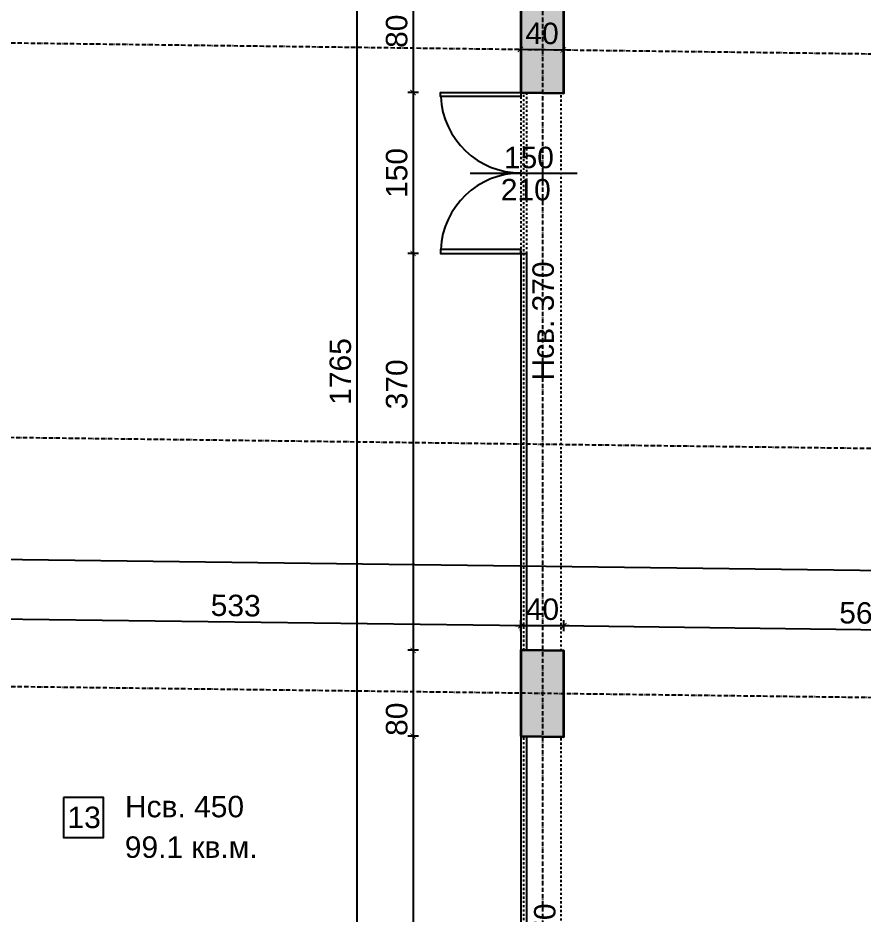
# Model space of a CAD drawing. Header units: inches. Extents: x -72385 to 39588, y -6525 to 66685.
# Drawn here: x -51274 to -50485, y 15684 to 16520 of the extents above; entities that cross this region are included whole.
import ezdxf

# ---------------------------------------------------------------- set-up
doc = ezdxf.new("R2010")
doc.units = ezdxf.units.IN
doc.header["$MEASUREMENT"] = 0
doc.linetypes.add('DashDot', pattern=[0.6, 0.4, -0.1, 0, -0.1])
doc.linetypes.add('Hidden', pattern=[0.4, 0.2, -0.2])
for name, color, linetype, lineweight in [('Врати', 251, 'Continuous', 25), ('Изгледни линии', 253, 'Continuous', 25), ('Линия на разрез', 252, 'DashDot', 25), ('Надписи Hсв', 252, 'Continuous', 25), ('Надписи врати', 252, 'Continuous', 25), ('Надписи коти вътрешни', 252, 'Continuous', 25), ('Надписи номера на пом.', 252, 'Continuous', 25), ('Надписи площ', 252, 'Continuous', 25), ('Оси', 252, 'DashDot', 25), ('Пунктир', 253, 'Hidden', 25), ('Разрезни линии', 7, 'Continuous', 35), ('Щрих стени', 254, 'Continuous', 25)]:
    doc.layers.add(name, color=color, linetype=linetype, lineweight=lineweight)
doc.styles.add('Arial Regular', font='arial.ttf')
doc.styles.get("Standard").update_dxf_attribs({"font": 'arial.ttf'})
doc.dimstyles.new('Annotative', dxfattribs={"dimscale": 0, "dimtxt": 20, "dimasz": 5, "dimexe": 5, "dimexo": 5, "dimgap": 5, "dimtad": 1, "dimdec": 0, "dimzin": 0, "dimdsep": 46, "dimtxsty": 'Standard', "dimblk": 'ARCHTICK', "dimcen": 5, "dimdle": 5, "dimadec": 0, "dimazin": 0, "dimtfac": 1, "dimtdec": 0, "dimtofl": 0, "dimtmove": 0, "dimatfit": 3, "dimldrblk": 'ARCHTICK', "dimfxl": 5, "dimfxlon": 1, "dimtolj": 1, "dimtzin": 0, "dimarcsym": 1})

# ---------------------------------------------------------------- blocks, each defined once
blk = doc.blocks.new('_ArchTick')
at = {"color": 0, "linetype": 'ByBlock', "const_width": 0.15}
blk.add_lwpolyline([(-0.5, -0.5), (0.5, 0.5)], dxfattribs=at)
blk = doc.blocks.new('*D512')
at = {"layer": 'Defpoints', "color": 0, "ltscale": 50, "transparency": 16777216}
for p in [(-50804.84, 16450.68), (-50905.51, 16300.67), (-50804.84, 16300.67)]:
    blk.add_point(p, dxfattribs=at)
at = {"layer": 'Надписи коти вътрешни', "color": 0, "lineweight": -2, "ltscale": 50, "transparency": 16777216}
for p, q in [((-50905.51, 16455.68), (-50905.51, 16295.67)), ((-50900.51, 16450.68), (-50910.51, 16450.68)), ((-50900.51, 16300.67), (-50910.51, 16300.67))]:
    blk.add_line(p, q, dxfattribs=at)
at = {"layer": 'Надписи коти вътрешни', "color": 0, "lineweight": -2, "ltscale": 50, "transparency": 16777216, "xscale": 5, "yscale": 5, "zscale": 5}
for p, rotation in [((-50905.51, 16450.68), 90), ((-50905.51, 16300.67), 270)]:
    blk.add_blockref('_ArchTick', p, dxfattribs=dict(at, rotation=rotation))
at = {"layer": 'Надписи коти вътрешни', "color": 0, "ltscale": 50, "transparency": 16777216, "insert": (-50920.72, 16375.67), "char_height": 20, "attachment_point": 5, "rotation": 90}
blk.add_mtext('\\A1;150', dxfattribs=at)
blk = doc.blocks.new('*D8220')
at = {"layer": 'Defpoints', "color": 0, "ltscale": 50, "transparency": 16777216}
for p in [(-50804.84, 16530.68), (-50905.51, 16450.68), (-50804.84, 16450.68)]:
    blk.add_point(p, dxfattribs=at)
at = {"layer": 'Надписи коти вътрешни', "color": 0, "lineweight": -2, "ltscale": 50, "transparency": 16777216}
for p, q in [((-50900.51, 16530.68), (-50910.51, 16530.68)), ((-50905.51, 16535.68), (-50905.51, 16445.68)), ((-50900.51, 16450.68), (-50910.51, 16450.68))]:
    blk.add_line(p, q, dxfattribs=at)
at = {"layer": 'Надписи коти вътрешни', "color": 0, "lineweight": -2, "ltscale": 50, "transparency": 16777216, "xscale": 5, "yscale": 5, "zscale": 5}
for p, rotation in [((-50905.51, 16530.68), 90), ((-50905.51, 16450.68), 270)]:
    blk.add_blockref('_ArchTick', p, dxfattribs=dict(at, rotation=rotation))
at = {"layer": 'Надписи коти вътрешни', "color": 0, "ltscale": 50, "transparency": 16777216, "insert": (-50920.72, 16507.84), "char_height": 20, "attachment_point": 5, "rotation": 90}
blk.add_mtext('\\A1;80', dxfattribs=at)
blk = doc.blocks.new('*D4448')
at = {"layer": 'Defpoints', "color": 0, "ltscale": 50, "transparency": 16777216}
for p in [(-50804.84, 16530.69), (-50764.84, 16530.18), (-50805.34, 16490.84)]:
    blk.add_point(p, dxfattribs=at)
at = {"layer": 'Надписи коти вътрешни', "color": 0, "lineweight": -2, "ltscale": 50, "transparency": 16777216}
for p, q in [((-50805.28, 16495.84), (-50805.41, 16485.84)), ((-50765.28, 16495.33), (-50765.41, 16485.33)), ((-50760.35, 16490.27), (-50810.34, 16490.9))]:
    blk.add_line(p, q, dxfattribs=at)
at = {"layer": 'Надписи коти вътрешни', "color": 0, "lineweight": -2, "ltscale": 50, "transparency": 16777216, "xscale": 5, "yscale": 5, "zscale": 5}
for p, rotation in [((-50805.34, 16490.84), 179.2706286525358), ((-50765.34, 16490.33), 359.2706286525358)]:
    blk.add_blockref('_ArchTick', p, dxfattribs=dict(at, rotation=rotation))
at = {"layer": 'Надписи коти вътрешни', "color": 0, "ltscale": 50, "transparency": 16777216, "insert": (-50785.15, 16505.79), "char_height": 20, "attachment_point": 5, "rotation": 359.27063}
blk.add_mtext('\\A1;40', dxfattribs=at)
blk = doc.blocks.new('*D8219')
at = {"layer": 'Defpoints', "color": 0, "ltscale": 50, "transparency": 16777216}
for p in [(-50804.84, 16300.67), (-50905.51, 15930.64), (-50804.84, 15930.64)]:
    blk.add_point(p, dxfattribs=at)
at = {"layer": 'Надписи коти вътрешни', "color": 0, "lineweight": -2, "ltscale": 50, "transparency": 16777216}
for p, q in [((-50905.51, 16305.67), (-50905.51, 15925.64)), ((-50900.51, 16300.67), (-50910.51, 16300.67)), ((-50900.51, 15930.64), (-50910.51, 15930.64))]:
    blk.add_line(p, q, dxfattribs=at)
at = {"layer": 'Надписи коти вътрешни', "color": 0, "lineweight": -2, "ltscale": 50, "transparency": 16777216, "xscale": 5, "yscale": 5, "zscale": 5}
for p, rotation in [((-50905.51, 16300.67), 90), ((-50905.51, 15930.64), 270)]:
    blk.add_blockref('_ArchTick', p, dxfattribs=dict(at, rotation=rotation))
at = {"layer": 'Надписи коти вътрешни', "color": 0, "ltscale": 50, "transparency": 16777216, "insert": (-50920.72, 16178.61), "char_height": 20, "attachment_point": 5, "rotation": 90}
blk.add_mtext('\\A1;370', dxfattribs=at)
blk = doc.blocks.new('*D528')
at = {"layer": 'Defpoints', "color": 0, "ltscale": 50, "transparency": 16777216}
for p in [(-50804.84, 15850.63), (-50905.51, 15343.09), (-50804.84, 15343.09)]:
    blk.add_point(p, dxfattribs=at)
at = {"layer": 'Надписи коти вътрешни', "color": 0, "lineweight": -2, "ltscale": 50, "transparency": 16777216}
for p, q in [((-50905.51, 15855.63), (-50905.51, 15338.09)), ((-50900.51, 15850.63), (-50910.51, 15850.63)), ((-50900.51, 15343.09), (-50910.51, 15343.09))]:
    blk.add_line(p, q, dxfattribs=at)
at = {"layer": 'Надписи коти вътрешни', "color": 0, "lineweight": -2, "ltscale": 50, "transparency": 16777216, "xscale": 5, "yscale": 5, "zscale": 5}
for p, rotation in [((-50905.51, 15850.63), 90), ((-50905.51, 15343.09), 270)]:
    blk.add_blockref('_ArchTick', p, dxfattribs=dict(at, rotation=rotation))
at = {"layer": 'Надписи коти вътрешни', "color": 0, "ltscale": 50, "transparency": 16777216, "insert": (-50920.72, 15596.86), "char_height": 20, "attachment_point": 5, "rotation": 90}
blk.add_mtext('\\A1;508', dxfattribs=at)
blk = doc.blocks.new('*D8218')
at = {"layer": 'Defpoints', "color": 0, "ltscale": 50, "transparency": 16777216}
for p in [(-50804.84, 15930.64), (-50905.51, 15850.62), (-50804.84, 15850.62)]:
    blk.add_point(p, dxfattribs=at)
at = {"layer": 'Надписи коти вътрешни', "color": 0, "lineweight": -2, "ltscale": 50, "transparency": 16777216}
for p, q in [((-50905.51, 15935.64), (-50905.51, 15845.62)), ((-50900.51, 15930.64), (-50910.51, 15930.64)), ((-50900.51, 15850.62), (-50910.51, 15850.62))]:
    blk.add_line(p, q, dxfattribs=at)
at = {"layer": 'Надписи коти вътрешни', "color": 0, "lineweight": -2, "ltscale": 50, "transparency": 16777216, "xscale": 5, "yscale": 5, "zscale": 5}
for p, rotation in [((-50905.51, 15930.64), 90), ((-50905.51, 15850.62), 270)]:
    blk.add_blockref('_ArchTick', p, dxfattribs=dict(at, rotation=rotation))
at = {"layer": 'Надписи коти вътрешни', "color": 0, "ltscale": 50, "transparency": 16777216, "insert": (-50920.72, 15866.38), "char_height": 20, "attachment_point": 5, "rotation": 90}
blk.add_mtext('\\A1;80', dxfattribs=at)
blk = doc.blocks.new('*D562')
at = {"layer": 'Defpoints', "color": 0, "ltscale": 50, "transparency": 16777216}
for p in [(-50802.34, 17073.2), (-50958.01, 15308.06), (-50802.34, 15308.06)]:
    blk.add_point(p, dxfattribs=at)
at = {"layer": 'Надписи коти вътрешни', "color": 0, "lineweight": -2, "ltscale": 50, "transparency": 16777216}
for p, q in [((-50953.01, 17073.2), (-50963.01, 17073.2)), ((-50958.01, 17078.2), (-50958.01, 15303.06)), ((-50953.01, 15308.06), (-50963.01, 15308.06))]:
    blk.add_line(p, q, dxfattribs=at)
at = {"layer": 'Надписи коти вътрешни', "color": 0, "lineweight": -2, "ltscale": 50, "transparency": 16777216, "xscale": 5, "yscale": 5, "zscale": 5}
for p, rotation in [((-50958.01, 17073.2), 90), ((-50958.01, 15308.06), 270)]:
    blk.add_blockref('_ArchTick', p, dxfattribs=dict(at, rotation=rotation))
at = {"layer": 'Надписи коти вътрешни', "color": 0, "ltscale": 50, "transparency": 16777216, "insert": (-50973.23, 16190.63), "char_height": 20, "attachment_point": 5, "rotation": 90}
blk.add_mtext('\\A1;1765', dxfattribs=at)
blk = doc.blocks.new('*D773')
at = {"layer": 'Defpoints', "color": 0, "ltscale": 50, "transparency": 16777216}
for p in [(-50804.86, 15953.69), (-51337.83, 15921.12), (-50805.36, 15914.33)]:
    blk.add_point(p, dxfattribs=at)
at = {"layer": 'Надписи коти вътрешни', "color": 0, "lineweight": -2, "ltscale": 50, "transparency": 16777216}
for p, q in [((-51342.33, 15960.55), (-50799.86, 15953.63)), ((-51337.4, 15955.48), (-51337.27, 15965.48)), ((-50804.93, 15948.69), (-50804.8, 15958.69))]:
    blk.add_line(p, q, dxfattribs=at)
at = {"layer": 'Надписи коти вътрешни', "color": 0, "lineweight": -2, "ltscale": 50, "transparency": 16777216, "xscale": 5, "yscale": 5, "zscale": 5}
for p, rotation in [((-51337.33, 15960.48), 179.269320977727), ((-50804.86, 15953.69), 359.269320977727)]:
    blk.add_blockref('_ArchTick', p, dxfattribs=dict(at, rotation=rotation))
at = {"layer": 'Надписи коти вътрешни', "color": 0, "ltscale": 50, "transparency": 16777216, "insert": (-51070.9, 15972.3), "char_height": 20, "attachment_point": 5, "rotation": 359.26932}
blk.add_mtext('\\A1;533', dxfattribs=at)
blk = doc.blocks.new('*D774')
at = {"layer": 'Defpoints', "color": 0, "ltscale": 50, "transparency": 16777216}
for p in [(-50764.82, 15953.63), (-50804.84, 15930.63), (-50764.82, 15930.13)]:
    blk.add_point(p, dxfattribs=at)
at = {"layer": 'Надписи коти вътрешни', "color": 0, "lineweight": -2, "ltscale": 50, "transparency": 16777216}
for p, q in [((-50809.84, 15953.63), (-50759.82, 15953.63)), ((-50804.84, 15948.63), (-50804.84, 15958.63)), ((-50764.82, 15948.63), (-50764.82, 15958.63))]:
    blk.add_line(p, q, dxfattribs=at)
at = {"layer": 'Надписи коти вътрешни', "color": 0, "lineweight": -2, "ltscale": 50, "transparency": 16777216, "xscale": 5, "yscale": 5, "zscale": 5, "rotation": 180}
blk.add_blockref('_ArchTick', (-50804.84, 15953.63), dxfattribs=at)
at = {"layer": 'Надписи коти вътрешни', "color": 0, "lineweight": -2, "ltscale": 50, "transparency": 16777216, "xscale": 5, "yscale": 5, "zscale": 5}
blk.add_blockref('_ArchTick', (-50764.82, 15953.63), dxfattribs=at)
at = {"layer": 'Надписи коти вътрешни', "color": 0, "ltscale": 50, "transparency": 16777216, "insert": (-50784.83, 15968.84), "char_height": 20, "attachment_point": 5}
blk.add_mtext('\\A1;40', dxfattribs=at)
blk = doc.blocks.new('*D775')
at = {"layer": 'Defpoints', "color": 0, "ltscale": 50, "transparency": 16777216}
for p in [(-50204.86, 15946.55), (-50765.36, 15913.84), (-50205.36, 15906.71)]:
    blk.add_point(p, dxfattribs=at)
at = {"layer": 'Надписи коти вътрешни', "color": 0, "lineweight": -2, "ltscale": 50, "transparency": 16777216}
for p, q in [((-50769.86, 15953.75), (-50199.86, 15946.49)), ((-50764.92, 15948.68), (-50764.79, 15958.68)), ((-50204.92, 15941.56), (-50204.79, 15951.55))]:
    blk.add_line(p, q, dxfattribs=at)
at = {"layer": 'Надписи коти вътрешни', "color": 0, "lineweight": -2, "ltscale": 50, "transparency": 16777216, "xscale": 5, "yscale": 5, "zscale": 5}
for p, rotation in [((-50764.86, 15953.68), 179.2706286525463), ((-50204.86, 15946.55), 359.2706286525462)]:
    blk.add_blockref('_ArchTick', p, dxfattribs=dict(at, rotation=rotation))
at = {"layer": 'Надписи коти вътрешни', "color": 0, "ltscale": 50, "transparency": 16777216, "insert": (-50484.66, 15965.33), "char_height": 20, "attachment_point": 5, "rotation": 359.27063}
blk.add_mtext('\\A1;560', dxfattribs=at)
blk = doc.blocks.new('*D788')
at = {"layer": 'Defpoints', "color": 0, "ltscale": 50, "transparency": 16777216}
for p in [(-47201.05, 15963.61), (-51367.34, 15915.29), (-47202.34, 15862.27)]:
    blk.add_point(p, dxfattribs=at)
at = {"layer": 'Надписи коти вътрешни', "color": 0, "lineweight": -2, "ltscale": 50, "transparency": 16777216}
for p, q in [((-51366.11, 16011.63), (-51365.98, 16021.63)), ((-51371.05, 16016.7), (-47196.05, 15963.54)), ((-47201.11, 15958.61), (-47200.98, 15968.61))]:
    blk.add_line(p, q, dxfattribs=at)
at = {"layer": 'Надписи коти вътрешни', "color": 0, "lineweight": -2, "ltscale": 50, "transparency": 16777216, "xscale": 5, "yscale": 5, "zscale": 5}
for p, rotation in [((-51366.05, 16016.63), 179.2706286525471), ((-47201.05, 15963.61), 359.2706286525471)]:
    blk.add_blockref('_ArchTick', p, dxfattribs=dict(at, rotation=rotation))
at = {"layer": 'Надписи коти вътрешни', "color": 0, "ltscale": 50, "transparency": 16777216, "insert": (-49283.35, 16005.33), "char_height": 20, "attachment_point": 5, "rotation": 359.27063}
blk.add_mtext('\\A1;4165', dxfattribs=at)

msp = doc.modelspace()

# ---------------------------------------------------------------- hatches: boundary and pattern name
at = {"layer": 'Щрих стени', "ltscale": 10}
h = msp.add_hatch(color=256, dxfattribs=at)
h.dxf.hatch_style = 1
h.paths.add_polyline_path([(-51067.34, 17111.58), (-51102.34, 17112.02), (-51102.34, 17077.02), (-51067.34, 17076.57)])
h.paths.add_polyline_path([(-50767.34, 17107.76), (-50802.34, 17108.2), (-50802.34, 17038.2), (-50767.34, 17037.75)])
h.paths.add_polyline_path([(-50467.34, 17103.94), (-50502.34, 17104.38), (-50502.34, 17069.38), (-50467.34, 17068.93)])
h.paths.add_polyline_path([(-50167.34, 17100.12), (-50202.34, 17100.56), (-50202.34, 17030.56), (-50167.34, 17030.11)])
h.paths.add_polyline_path([(-49867.34, 17096.3), (-49902.34, 17096.74), (-49902.34, 17061.74), (-49867.34, 17061.3)])
h.paths.add_polyline_path([(-49567.34, 17092.48), (-49602.34, 17092.93), (-49602.34, 17022.92), (-49567.34, 17022.47)])
h.paths.add_polyline_path([(-49267.34, 17088.66), (-49302.34, 17089.11), (-49302.34, 17054.1), (-49267.34, 17053.66)])
h.paths.add_polyline_path([(-48967.34, 17084.84), (-49002.34, 17085.29), (-49002.34, 17015.28), (-48967.34, 17014.84)])
h.paths.add_polyline_path([(-48667.34, 17081.02), (-48702.34, 17081.47), (-48702.34, 17046.47), (-48667.34, 17046.02)])
h.paths.add_polyline_path([(-48367.34, 17077.2), (-48402.34, 17077.65), (-48402.34, 17007.64), (-48367.34, 17007.2)])
h.paths.add_polyline_path([(-48067.34, 17073.38), (-48102.34, 17073.83), (-48102.34, 17038.83), (-48067.34, 17038.38)])
h.paths.add_polyline_path([(-47767.34, 17069.57), (-47802.34, 17070.01), (-47802.34, 17000), (-47767.34, 16999.56)])
h.paths.add_polyline_path([(-47467.34, 17065.75), (-47502.34, 17066.19), (-47502.34, 17031.19), (-47467.34, 17030.74)])
h.paths.add_polyline_path([(-50764.84, 16530.18), (-50804.84, 16530.69), (-50804.84, 16450.68), (-50764.84, 16450.17)])
h.paths.add_polyline_path([(-50164.84, 16522.54), (-50204.84, 16523.05), (-50204.84, 16443.04), (-50164.84, 16442.53)])
h.paths.add_polyline_path([(-49564.84, 16514.9), (-49604.84, 16515.41), (-49604.84, 16470.41), (-49629.84, 16470.73), (-49629.84, 16435.72), (-49604.84, 16435.4), (-49564.84, 16434.9)])
h.paths.add_polyline_path([(-48964.84, 16507.26), (-49004.84, 16507.77), (-49004.84, 16427.77), (-48964.84, 16427.26)])
h.paths.add_polyline_path([(-48364.84, 16499.62), (-48404.84, 16500.13), (-48404.84, 16420.13), (-48364.84, 16419.62)])
h.paths.add_polyline_path([(-47764.84, 16491.99), (-47804.84, 16492.5), (-47804.84, 16447.49), (-47829.84, 16447.81), (-47829.84, 16412.81), (-47804.84, 16412.49), (-47804.84, 16412.49), (-47764.84, 16411.98)])
h.paths.add_polyline_path([(-50764.84, 15930.13), (-50804.84, 15930.64), (-50804.84, 15850.63), (-50764.84, 15850.12)])
h.paths.add_polyline_path([(-50164.84, 15922.49), (-50204.84, 15923), (-50204.84, 15842.99), (-50164.84, 15842.48)])
h.paths.add_polyline_path([(-49564.84, 15914.85), (-49604.84, 15915.36), (-49629.84, 15915.68), (-49629.84, 15880.68), (-49604.84, 15880.36), (-49604.84, 15835.36), (-49564.84, 15834.85)])
h.paths.add_polyline_path([(-48964.84, 15907.21), (-49004.84, 15907.72), (-49004.84, 15827.72), (-48964.84, 15827.21)])
h.paths.add_polyline_path([(-48364.84, 15899.58), (-48404.84, 15900.09), (-48404.84, 15820.08), (-48364.84, 15819.57)])
h.paths.add_polyline_path([(-47764.84, 15891.94), (-47804.84, 15892.45), (-47804.84, 15847.44), (-47829.84, 15847.76), (-47829.84, 15812.76), (-47804.84, 15812.44), (-47764.84, 15811.93)])
h.paths.add_polyline_path([(-51067.34, 15311.43), (-51102.34, 15311.88), (-51102.34, 15276.87), (-51067.34, 15276.43)])
h.paths.add_polyline_path([(-50767.34, 15342.61), (-50802.34, 15343.06), (-50802.34, 15273.05), (-50767.34, 15272.61)])
h.paths.add_polyline_path([(-50467.34, 15303.79), (-50502.34, 15304.24), (-50502.34, 15269.23), (-50467.34, 15268.79)])
h.paths.add_polyline_path([(-50167.34, 15334.98), (-50202.34, 15335.42), (-50202.34, 15265.42), (-50167.34, 15264.97)])
h.paths.add_polyline_path([(-49867.34, 15296.15), (-49902.34, 15296.6), (-49902.34, 15261.6), (-49867.34, 15261.15)])
h.paths.add_polyline_path([(-49567.34, 15327.34), (-49602.34, 15327.78), (-49602.34, 15257.78), (-49567.34, 15257.33)])
h.paths.add_polyline_path([(-49267.34, 15288.52), (-49302.34, 15288.96), (-49302.34, 15253.96), (-49267.34, 15253.51)])
h.paths.add_polyline_path([(-48967.34, 15319.7), (-49002.34, 15320.14), (-49002.34, 15250.14), (-48967.34, 15249.69)])
h.paths.add_polyline_path([(-48667.34, 15280.88), (-48702.34, 15281.32), (-48702.34, 15246.32), (-48667.34, 15245.87)])
h.paths.add_polyline_path([(-48367.34, 15312.06), (-48402.34, 15312.51), (-48402.34, 15242.5), (-48367.34, 15242.05)])
h.paths.add_polyline_path([(-48067.34, 15273.24), (-48102.34, 15273.68), (-48102.34, 15238.68), (-48067.34, 15238.24)])
h.paths.add_polyline_path([(-47767.34, 15304.42), (-47802.34, 15304.87), (-47802.34, 15234.86), (-47767.34, 15234.42)])
h.paths.add_polyline_path([(-47467.34, 15265.6), (-47502.34, 15266.05), (-47502.34, 15231.04), (-47467.34, 15230.6)])

# ---------------------------------------------------------------- linework, layer by layer
at = {"layer": 'Врати', "ltscale": 50}
for points in [[(-50804.84, 16450.68), (-50804.84, 16446.93), (-50879.84, 16446.93), (-50879.84, 16450.68)], [(-50804.84, 16300.67), (-50804.84, 16304.42), (-50879.84, 16304.42), (-50879.84, 16300.67)]]:
    msp.add_lwpolyline(points, close=True, dxfattribs=at)
for centre, start, end in [((-50804.84, 16450.68), 182.86598, 270), ((-50804.84, 16300.67), 90, 177.13402)]:
    msp.add_arc(centre, 75.01, start, end, dxfattribs=at)
at = {"layer": 'Изгледни линии', "ltscale": 50}
for p, q in [((-50804.84, 16300.67), (-50804.84, 15930.63)), ((-50804.84, 16300.67), (-50799.84, 16300.61)), ((-50799.84, 16300.61), (-50799.84, 15930.56)), ((-50799.84, 15850.56), (-50799.84, 15343.03))]:
    msp.add_line(p, q, dxfattribs=at)
msp.add_lwpolyline([(-50804.84, 15850.62), (-50804.84, 15343.09), (-50802.34, 15343.06)], dxfattribs=at)
at = {"layer": 'Линия на разрез', "ltscale": 10}
msp.add_lwpolyline([(-52477.21, 16144.44), (-41314.83, 16002.34), (-41314.83, 15502.3), (-40082.38, 15486.61)], dxfattribs=at)
at = {"layer": 'Надписи врати', "ltscale": 50}
msp.add_line((-50852.34, 16375.62), (-50752.34, 16375.62), dxfattribs=at)
at = {"layer": 'Надписи номера на пом.', "ltscale": 50}
msp.add_lwpolyline([(-51231.67, 15793.55), (-51231.67, 15756.05), (-51194.17, 15756.05), (-51194.17, 15793.55)], close=True, dxfattribs=at)
at = {"layer": 'Оси', "ltscale": 10}
for p, q in [((-50784.84, 17490.51), (-50784.84, 14890.3)), ((-39839.84, 16351.09), (-52699.84, 16514.81))]:
    msp.add_line(p, q, dxfattribs=at)
msp.add_lwpolyline([(-39839.84, 15751.04), (-51384.84, 15898.02), (-51384.84, 16028.03), (-52699.84, 16044.77)], dxfattribs=at)
at = {"layer": 'Пунктир', "ltscale": 10}
for p, q in [((-50804.84, 16450.68), (-50804.84, 16300.67)), ((-50802.34, 15930.61), (-50802.34, 16450.65)), ((-50799.84, 16450.62), (-50799.84, 16300.61)), ((-50767.34, 15930.16), (-50767.34, 16450.2)), ((-50802.34, 15343.06), (-50802.34, 15850.6)), ((-50767.34, 15342.61), (-50767.34, 15850.16))]:
    msp.add_line(p, q, dxfattribs=at)
at = {"layer": 'Разрезни линии', "ltscale": 50}
for points in [[(-50804.84, 16450.68), (-50764.84, 16450.17), (-50764.84, 16530.18), (-50804.84, 16530.69)], [(-50804.84, 15850.63), (-50764.84, 15850.12), (-50764.84, 15930.13), (-50804.84, 15930.64)]]:
    msp.add_lwpolyline(points, close=True, dxfattribs=at)

# ---------------------------------------------------------------- texts
at = {"layer": 'Надписи Hсв', "ltscale": 100, "char_height": 20, "width": 180.4891, "attachment_point": 1, "rotation": 90, "style": 'Arial Regular'}
for insert in [(-50794.2, 16182.15), (-50792.67, 15583.51)]:
    msp.add_mtext('\\pxt8;Hсв. 370', dxfattribs=dict(at, insert=insert))
at = {"layer": 'Надписи Hсв', "ltscale": 100, "insert": (-51174.26, 15794.95), "char_height": 20, "width": 180.4891, "attachment_point": 1, "style": 'Arial Regular'}
msp.add_mtext('\\pxt8;Hсв. 450', dxfattribs=at)
at = {"layer": 'Надписи врати', "ltscale": 100, "char_height": 20, "width": 180.4891, "attachment_point": 1, "style": 'Arial Regular'}
for s, insert in [('150', (-50820.76, 16400.14)), ('210', (-50823.68, 16370.14))]:
    msp.add_mtext(s, dxfattribs=dict(at, insert=insert))
at = {"layer": 'Надписи номера на пом.', "ltscale": 100, "insert": (-51302.53, 15784.87), "char_height": 20, "width": 180.4891, "attachment_point": 1, "style": 'Arial Regular'}
msp.add_mtext('\\pxqc;13', dxfattribs=at)
at = {"layer": 'Надписи площ', "ltscale": 100, "insert": (-51174.39, 15757.12), "char_height": 20, "width": 180.4891, "attachment_point": 1, "style": 'Arial Regular'}
msp.add_mtext('99.1 кв.м.', dxfattribs=at)

# ---------------------------------------------------------------- dimensions: what is measured, and where the dimension line sits
at = {"layer": 'Надписи коти вътрешни', "ltscale": 50}
for base, p1, p2, picture, middle in [((-50958.01, 15308.06), (-50802.34, 17073.2), (-50802.34, 15308.06), '*D562', (-50973.23, 16190.63)), ((-50905.51, 16300.67), (-50804.84, 16450.68), (-50804.84, 16300.67), '*D512', (-50920.72, 16375.67)), ((-50905.51, 15343.09), (-50804.84, 15850.63), (-50804.84, 15343.09), '*D528', (-50920.72, 15596.86))]:
    dim = msp.add_linear_dim(base=base, p1=p1, p2=p2, angle=90, dimstyle='Annotative', override={"dimscale": 0, "dimtix": 0, "dimtofl": 0, "dimtmove": 0, "dimatfit": 3}, dxfattribs=at)
    dim.commit()
    dim.dimension.update_dxf_attribs({"geometry": picture, "text_midpoint": middle})
for base, p1, p2, picture, middle in [((-50905.51, 16450.68), (-50804.84, 16530.68), (-50804.84, 16450.68), '*D8220', (-50905.51, 16507.84)), ((-50905.51, 15930.64), (-50804.84, 16300.67), (-50804.84, 15930.64), '*D8219', (-50905.51, 16178.61)), ((-50905.51, 15850.62), (-50804.84, 15930.64), (-50804.84, 15850.62), '*D8218', (-50905.51, 15866.38))]:
    dim = msp.add_linear_dim(base=base, p1=p1, p2=p2, angle=90, dimstyle='Annotative', override={"dimscale": 0, "dimtix": 0, "dimtofl": 0, "dimtmove": 0, "dimatfit": 3}, dxfattribs=at)
    dim.commit()
    dim.dimension.update_dxf_attribs({"geometry": picture, "text_midpoint": middle, "dimtype": 128})
for p1, p2, distance, picture, middle in [((-50764.84, 16530.18), (-50804.84, 16530.69), 39.85, '*D4448', (-50785.15, 16505.79)), ((-51367.34, 15915.29), (-47202.34, 15862.27), 101.35, '*D788', (-49283.35, 16005.33)), ((-51337.83, 15921.12), (-50805.36, 15914.33), 39.36, '*D773', (-51070.9, 15972.3)), ((-50765.36, 15913.84), (-50205.36, 15906.71), 39.85, '*D775', (-50484.66, 15965.33))]:
    dim = msp.add_aligned_dim(p1=p1, p2=p2, distance=distance, dimstyle='Annotative', override={"dimscale": 0, "dimtix": 0, "dimtofl": 0, "dimtmove": 0, "dimatfit": 3}, dxfattribs=at)
    dim.commit()
    dim.dimension.update_dxf_attribs({"geometry": picture, "text_midpoint": middle})
dim = msp.add_linear_dim(base=(-50764.82, 15953.63), p1=(-50804.84, 15930.63), p2=(-50764.82, 15930.13), dimstyle='Annotative', override={"dimscale": 0, "dimtix": 0, "dimtofl": 0, "dimtmove": 0, "dimatfit": 3}, dxfattribs=at)
dim.commit()
dim.dimension.update_dxf_attribs({"geometry": '*D774', "text_midpoint": (-50784.83, 15968.84)})

doc.saveas('drawing.dxf')
